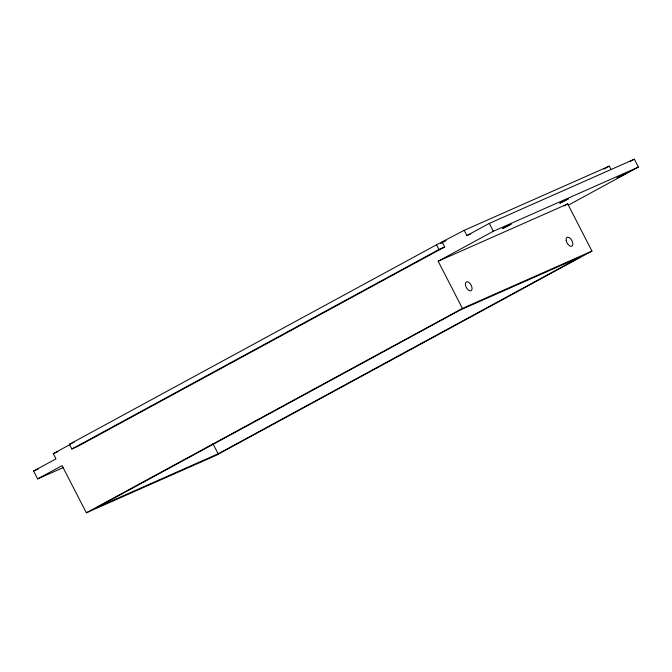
<?xml version="1.0" encoding="UTF-8"?>
<svg xmlns="http://www.w3.org/2000/svg" width="672" height="672" viewBox="0 0 672 672"><rect width="100%" height="100%" fill="white"/><g stroke="black" fill="none" stroke-linecap="round" stroke-linejoin="round"><path stroke-width="1.01" d="M442.285 242.239L444.713 246.952L77.624 446.452L71.87 448.997L69.443 444.276L436.531 244.784L464.218 230.32L609.294 166.118L611.092 169.613M63.412 467.502L37.64 478.909L33.6 471.047L55.969 458.892L53.273 453.65L70.636 444.217M440.588 243.6L446.124 240.593M71.87 448.997L438.959 249.505L444.713 246.952M464.218 230.32L466.914 235.561L489.275 223.406L634.36 159.205L638.4 167.068L568.294 205.17M603.926 169.042L609.294 166.118M37.64 478.909L62.093 465.62L86.335 512.795L215.872 455.473L591.948 251.093L567.706 203.918L438.169 261.24L462.412 308.414L591.948 251.093M438.169 261.24L493.324 231.269L638.4 167.068M629.882 161.641L634.36 159.205M564.018 205.926L567.706 203.918M86.335 512.795L462.412 308.414M218.131 453.81L581.053 256.578L460.152 310.078L97.23 507.31L218.131 453.81L212.864 443.562M466.914 235.561L470.728 233.873M69.443 444.276L74.239 442.151M53.273 453.65L58.044 451.534M33.6 471.047L38.371 468.93M489.275 223.406L493.324 231.269M436.531 244.784L438.959 249.505M502.715 228.472L511.014 224.238L502.715 228.472M559.927 203.154L568.226 198.92L559.927 203.154M617.14 177.836L625.439 173.603L617.14 177.836M566.21 240.45A5.015 2.671 61.5 0 0 571.763 246.196A5.015 2.671 61.5 0 0 570.452 238.568A5.015 2.671 61.5 0 0 566.21 240.45M465.461 285.029A5.015 2.671 61.5 0 0 471.013 290.774A5.015 2.671 61.5 0 0 469.703 283.156A5.015 2.671 61.5 0 0 465.461 285.029"/></g></svg>
